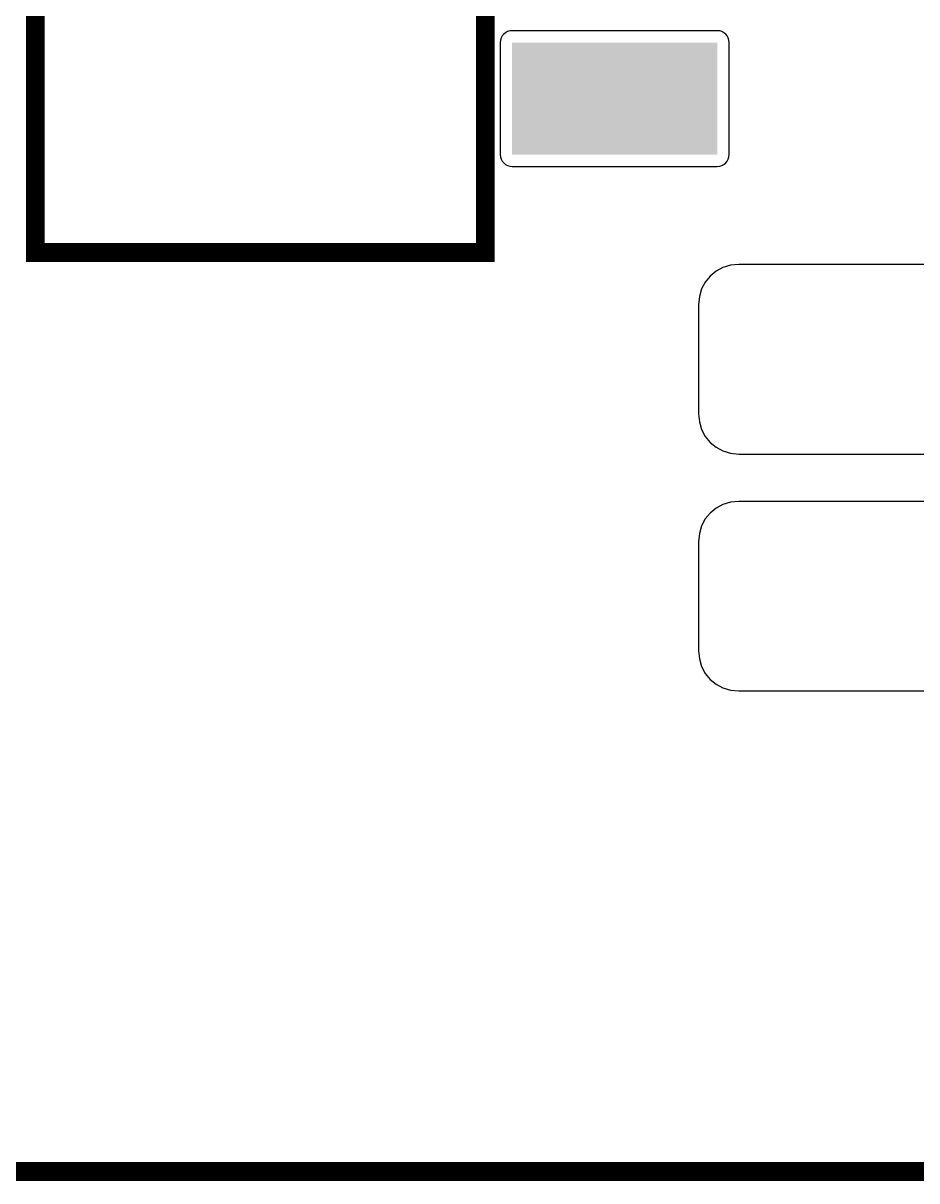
# Model space of a CAD drawing. Header units: inches. Extents: x 15 to 148, y 10 to 111.
# Drawn here: x 136.274 to 137.123, y 101.303 to 102.402 of the extents above; entities that cross this region are included whole.
import ezdxf

# ---------------------------------------------------------------- set-up
doc = ezdxf.new("R2010")
doc.units = ezdxf.units.IN
doc.header["$MEASUREMENT"] = 0
doc.layers.add('BLK_12AWG', color=7, linetype='Continuous')

# ---------------------------------------------------------------- blocks, each defined once
blk = doc.blocks.new('RPAD')
blk.add_trace([(-0.5, -0.5), (-0.5, 0.5), (0.5, -0.5), (0.5, 0.5)])
blk = doc.blocks.new('CEGHSD')
at = {"const_width": 0.008}
for points in [[(133.60843, 101.18443), (135.67142, 101.18443), (135.67142, 102.2553), (133.60843, 102.2553), (133.60843, 101.18443)], [(133.60843, 101.18443), (135.67142, 101.18443), (135.67142, 102.2553), (133.60843, 102.2553), (133.60843, 101.18443)], [(133.60843, 101.18443), (135.67142, 101.18443), (135.67142, 102.2553), (133.60843, 102.2553), (133.60843, 101.18443)], [(133.82947, 101.90215), (133.82947, 101.57215), (134.01947, 101.57215), (134.01947, 101.90215)], [(133.82947, 101.90215), (133.82947, 101.57215), (134.01947, 101.57215), (134.01947, 101.90215)], [(133.82947, 101.90215), (133.82947, 101.57215), (134.01947, 101.57215), (134.01947, 101.90215)]]:
    blk.add_lwpolyline(points, dxfattribs=at)
blk.add_lwpolyline([(134.12239, 101.61353), (134.12239, 101.66077), (134.12229, 101.6618), (134.122, 101.66274), (134.12154, 101.66359), (134.12094, 101.66433), (134.1202, 101.66493), (134.11935, 101.66539), (134.11841, 101.66567), (134.11739, 101.66577), (134.03077, 101.66577), (134.02975, 101.66567), (134.0288, 101.66539), (134.02795, 101.66493), (134.02722, 101.66433), (134.02661, 101.66359), (134.02616, 101.66274), (134.02587, 101.6618), (134.02577, 101.66077), (134.02577, 101.61353), (134.02587, 101.61251), (134.02616, 101.61156), (134.02661, 101.61071), (134.02722, 101.60997), (134.02795, 101.60937), (134.0288, 101.60891), (134.02975, 101.60863), (134.03077, 101.60853), (134.11739, 101.60853), (134.11841, 101.60863), (134.11935, 101.60891), (134.1202, 101.60937), (134.12094, 101.60997), (134.12154, 101.61071), (134.122, 101.61156), (134.12229, 101.61251), (134.12239, 101.61353)], close=True)
for points in [[(134.25247, 101.56715), (134.12647, 101.56715), (134.123, 101.56681), (134.11978, 101.56584), (134.11689, 101.56429), (134.11439, 101.56224), (134.11233, 101.55973), (134.11078, 101.55684), (134.10981, 101.55363), (134.10947, 101.55015), (134.10947, 101.50415), (134.10981, 101.50067), (134.11078, 101.49746), (134.11233, 101.49457), (134.11439, 101.49206), (134.11689, 101.49001), (134.11978, 101.48846), (134.123, 101.48749), (134.12647, 101.48715), (134.25247, 101.48715)], [(134.25247, 101.46715), (134.12647, 101.46715), (134.123, 101.46681), (134.11978, 101.46584), (134.11689, 101.46429), (134.11439, 101.46224), (134.11233, 101.45973), (134.11078, 101.45684), (134.10981, 101.45363), (134.10947, 101.45015), (134.10947, 101.40415), (134.10981, 101.40067), (134.11078, 101.39746), (134.11233, 101.39457), (134.11439, 101.39206), (134.11689, 101.39001), (134.11978, 101.38846), (134.123, 101.38749), (134.12647, 101.38715), (134.25247, 101.38715)]]:
    blk.add_lwpolyline(points)
at = {"xscale": 0.047244, "yscale": 0.086614, "rotation": 90}
blk.add_blockref('RPAD', (134.07408, 101.63715), dxfattribs=at)

msp = doc.modelspace()

# ---------------------------------------------------------------- block references
at = {"layer": 'BLK_12AWG', "xscale": 2.25, "yscale": 2.25, "zscale": 2.25}
msp.add_blockref('CEGHSD', (-164.8303, -126.3532), dxfattribs=at)

doc.saveas('drawing.dxf')
